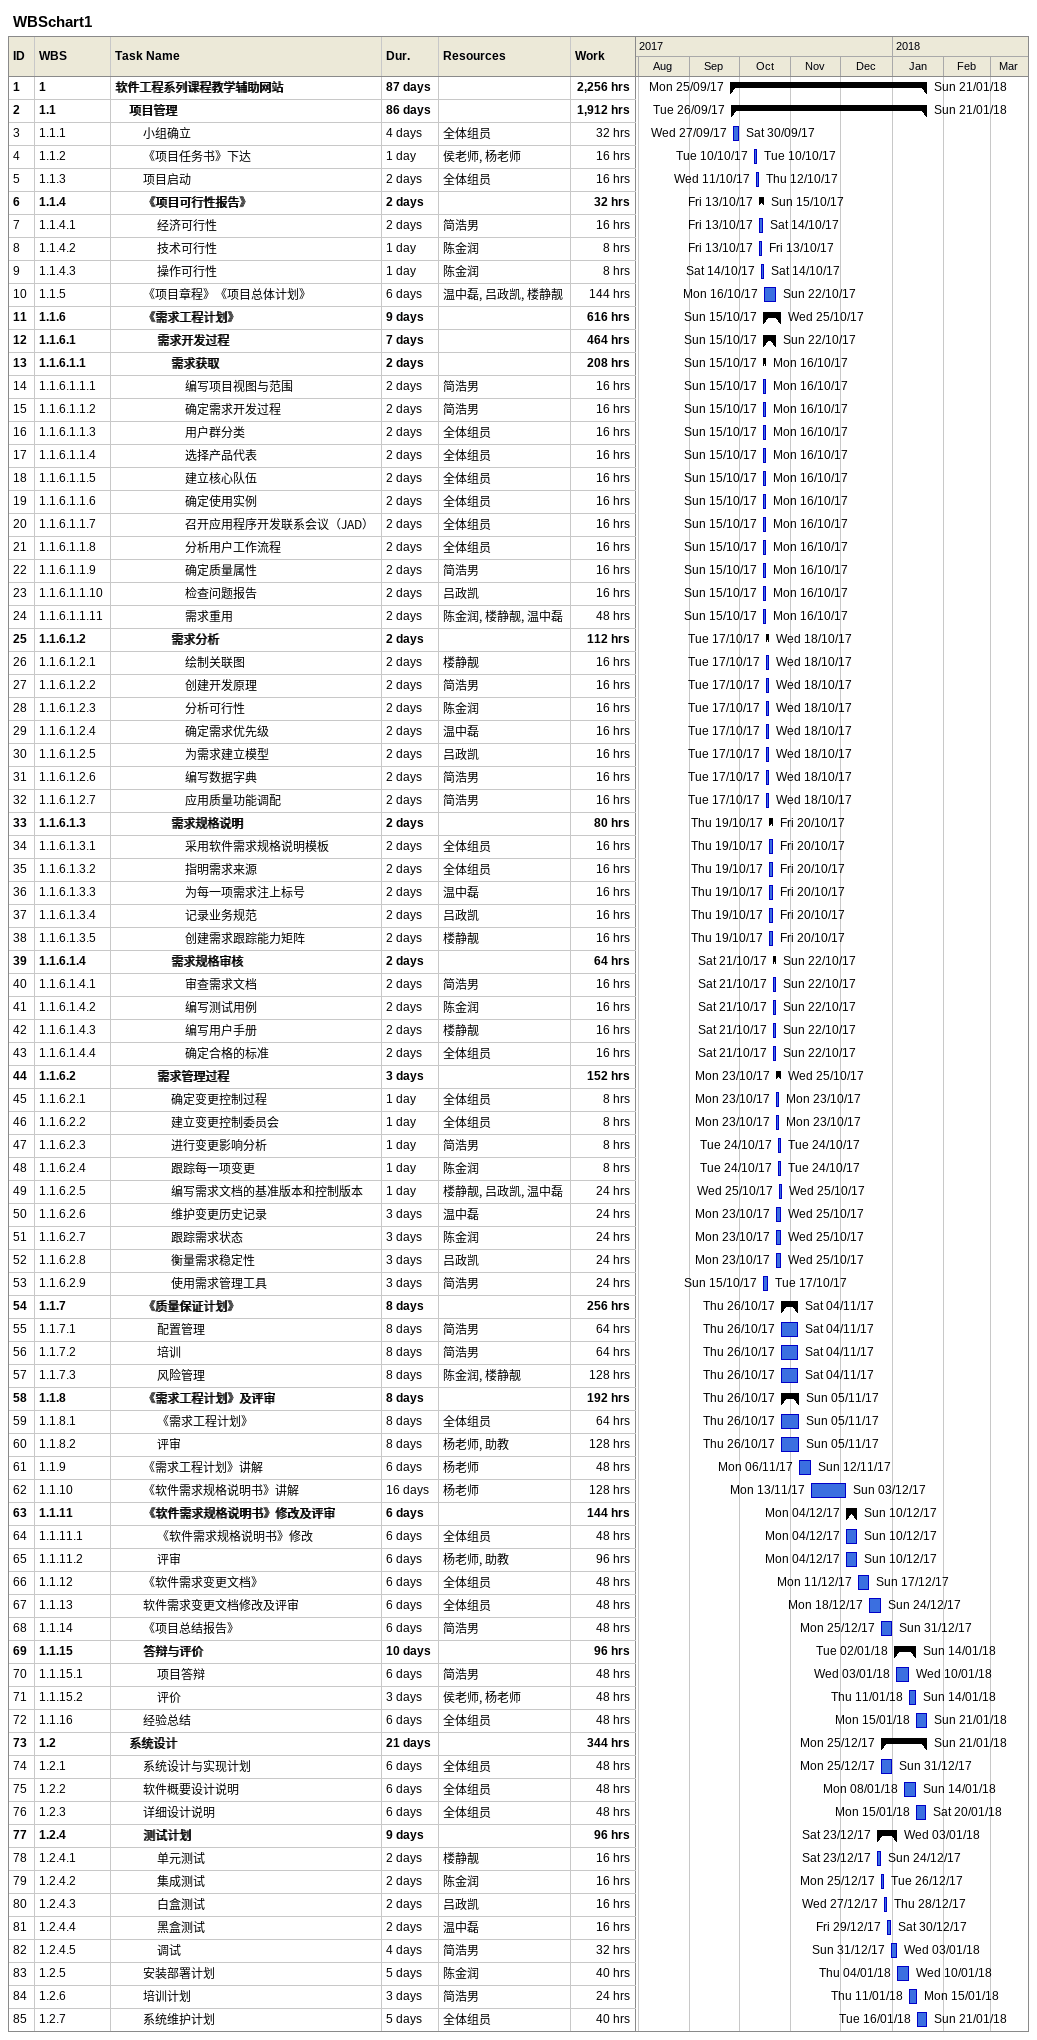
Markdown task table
WBSchart1

| ID | WBS | Task | Duration | Start | Finish | Resources | Work (h) |
|---|---|---|---|---|---|---|---|
| 1 | 1 | **软件工程系列课程教学辅助网站** | 87d | 2017-09-25 | 2018-01-21 |  | 2256 |
| 2 | 1.1 | **项目管理** | 86d | 2017-09-26 | 2018-01-21 |  | 1912 |
| 3 | 1.1.1 | 小组确立 | 4d | 2017-09-27 | 2017-09-30 | 全体组员 | 32 |
| 4 | 1.1.2 | 《项目任务书》下达 | 1d | 2017-10-10 | 2017-10-10 | 侯老师, 杨老师 | 16 |
| 5 | 1.1.3 | 项目启动 | 2d | 2017-10-11 | 2017-10-12 | 全体组员 | 16 |
| 6 | 1.1.4 | **《项目可行性报告》** | 2d | 2017-10-13 | 2017-10-15 |  | 32 |
| 7 | 1.1.4.1 | 经济可行性 | 2d | 2017-10-13 | 2017-10-14 | 简浩男 | 16 |
| 8 | 1.1.4.2 | 技术可行性 | 1d | 2017-10-13 | 2017-10-13 | 陈金润 | 8 |
| 9 | 1.1.4.3 | 操作可行性 | 1d | 2017-10-14 | 2017-10-14 | 陈金润 | 8 |
| 10 | 1.1.5 | 《项目章程》《项目总体计划》 | 6d | 2017-10-16 | 2017-10-22 | 温中磊, 吕政凯, 楼静靓 | 144 |
| 11 | 1.1.6 | **《需求工程计划》** | 9d | 2017-10-15 | 2017-10-25 |  | 616 |
| 12 | 1.1.6.1 | **需求开发过程** | 7d | 2017-10-15 | 2017-10-22 |  | 464 |
| 13 | 1.1.6.1.1 | **需求获取** | 2d | 2017-10-15 | 2017-10-16 |  | 208 |
| 14 | 1.1.6.1.1.1 | 编写项目视图与范围 | 2d | 2017-10-15 | 2017-10-16 | 简浩男 | 16 |
| 15 | 1.1.6.1.1.2 | 确定需求开发过程 | 2d | 2017-10-15 | 2017-10-16 | 简浩男 | 16 |
| 16 | 1.1.6.1.1.3 | 用户群分类 | 2d | 2017-10-15 | 2017-10-16 | 全体组员 | 16 |
| 17 | 1.1.6.1.1.4 | 选择产品代表 | 2d | 2017-10-15 | 2017-10-16 | 全体组员 | 16 |
| 18 | 1.1.6.1.1.5 | 建立核心队伍 | 2d | 2017-10-15 | 2017-10-16 | 全体组员 | 16 |
| 19 | 1.1.6.1.1.6 | 确定使用实例 | 2d | 2017-10-15 | 2017-10-16 | 全体组员 | 16 |
| 20 | 1.1.6.1.1.7 | 召开应用程序开发联系会议（JAD） | 2d | 2017-10-15 | 2017-10-16 | 全体组员 | 16 |
| 21 | 1.1.6.1.1.8 | 分析用户工作流程 | 2d | 2017-10-15 | 2017-10-16 | 全体组员 | 16 |
| 22 | 1.1.6.1.1.9 | 确定质量属性 | 2d | 2017-10-15 | 2017-10-16 | 简浩男 | 16 |
| 23 | 1.1.6.1.1.10 | 检查问题报告 | 2d | 2017-10-15 | 2017-10-16 | 吕政凯 | 16 |
| 24 | 1.1.6.1.1.11 | 需求重用 | 2d | 2017-10-15 | 2017-10-16 | 陈金润, 楼静靓, 温中磊 | 48 |
| 25 | 1.1.6.1.2 | **需求分析** | 2d | 2017-10-17 | 2017-10-18 |  | 112 |
| 26 | 1.1.6.1.2.1 | 绘制关联图 | 2d | 2017-10-17 | 2017-10-18 | 楼静靓 | 16 |
| 27 | 1.1.6.1.2.2 | 创建开发原理 | 2d | 2017-10-17 | 2017-10-18 | 简浩男 | 16 |
| 28 | 1.1.6.1.2.3 | 分析可行性 | 2d | 2017-10-17 | 2017-10-18 | 陈金润 | 16 |
| 29 | 1.1.6.1.2.4 | 确定需求优先级 | 2d | 2017-10-17 | 2017-10-18 | 温中磊 | 16 |
| 30 | 1.1.6.1.2.5 | 为需求建立模型 | 2d | 2017-10-17 | 2017-10-18 | 吕政凯 | 16 |
| 31 | 1.1.6.1.2.6 | 编写数据字典 | 2d | 2017-10-17 | 2017-10-18 | 简浩男 | 16 |
| 32 | 1.1.6.1.2.7 | 应用质量功能调配 | 2d | 2017-10-17 | 2017-10-18 | 简浩男 | 16 |
| 33 | 1.1.6.1.3 | **需求规格说明** | 2d | 2017-10-19 | 2017-10-20 |  | 80 |
| 34 | 1.1.6.1.3.1 | 采用软件需求规格说明模板 | 2d | 2017-10-19 | 2017-10-20 | 全体组员 | 16 |
| 35 | 1.1.6.1.3.2 | 指明需求来源 | 2d | 2017-10-19 | 2017-10-20 | 全体组员 | 16 |
| 36 | 1.1.6.1.3.3 | 为每一项需求注上标号 | 2d | 2017-10-19 | 2017-10-20 | 温中磊 | 16 |
| 37 | 1.1.6.1.3.4 | 记录业务规范 | 2d | 2017-10-19 | 2017-10-20 | 吕政凯 | 16 |
| 38 | 1.1.6.1.3.5 | 创建需求跟踪能力矩阵 | 2d | 2017-10-19 | 2017-10-20 | 楼静靓 | 16 |
| 39 | 1.1.6.1.4 | **需求规格审核** | 2d | 2017-10-21 | 2017-10-22 |  | 64 |
| 40 | 1.1.6.1.4.1 | 审查需求文档 | 2d | 2017-10-21 | 2017-10-22 | 简浩男 | 16 |
| 41 | 1.1.6.1.4.2 | 编写测试用例 | 2d | 2017-10-21 | 2017-10-22 | 陈金润 | 16 |
| 42 | 1.1.6.1.4.3 | 编写用户手册 | 2d | 2017-10-21 | 2017-10-22 | 楼静靓 | 16 |
| 43 | 1.1.6.1.4.4 | 确定合格的标准 | 2d | 2017-10-21 | 2017-10-22 | 全体组员 | 16 |
| 44 | 1.1.6.2 | **需求管理过程** | 3d | 2017-10-23 | 2017-10-25 |  | 152 |
| 45 | 1.1.6.2.1 | 确定变更控制过程 | 1d | 2017-10-23 | 2017-10-23 | 全体组员 | 8 |
| 46 | 1.1.6.2.2 | 建立变更控制委员会 | 1d | 2017-10-23 | 2017-10-23 | 全体组员 | 8 |
| 47 | 1.1.6.2.3 | 进行变更影响分析 | 1d | 2017-10-24 | 2017-10-24 | 简浩男 | 8 |
| 48 | 1.1.6.2.4 | 跟踪每一项变更 | 1d | 2017-10-24 | 2017-10-24 | 陈金润 | 8 |
| 49 | 1.1.6.2.5 | 编写需求文档的基准版本和控制版本 | 1d | 2017-10-25 | 2017-10-25 | 楼静靓, 吕政凯, 温中磊 | 24 |
| 50 | 1.1.6.2.6 | 维护变更历史记录 | 3d | 2017-10-23 | 2017-10-25 | 温中磊 | 24 |
| 51 | 1.1.6.2.7 | 跟踪需求状态 | 3d | 2017-10-23 | 2017-10-25 | 陈金润 | 24 |
| 52 | 1.1.6.2.8 | 衡量需求稳定性 | 3d | 2017-10-23 | 2017-10-25 | 吕政凯 | 24 |
| 53 | 1.1.6.2.9 | 使用需求管理工具 | 3d | 2017-10-15 | 2017-10-17 | 简浩男 | 24 |
| 54 | 1.1.7 | **《质量保证计划》** | 8d | 2017-10-26 | 2017-11-04 |  | 256 |
| 55 | 1.1.7.1 | 配置管理 | 8d | 2017-10-26 | 2017-11-04 | 简浩男 | 64 |
| 56 | 1.1.7.2 | 培训 | 8d | 2017-10-26 | 2017-11-04 | 简浩男 | 64 |
| 57 | 1.1.7.3 | 风险管理 | 8d | 2017-10-26 | 2017-11-04 | 陈金润, 楼静靓 | 128 |
| 58 | 1.1.8 | **《需求工程计划》及评审** | 8d | 2017-10-26 | 2017-11-05 |  | 192 |
| 59 | 1.1.8.1 | 《需求工程计划》 | 8d | 2017-10-26 | 2017-11-05 | 全体组员 | 64 |
| 60 | 1.1.8.2 | 评审 | 8d | 2017-10-26 | 2017-11-05 | 杨老师, 助教 | 128 |
| 61 | 1.1.9 | 《需求工程计划》讲解 | 6d | 2017-11-06 | 2017-11-12 | 杨老师 | 48 |
| 62 | 1.1.10 | 《软件需求规格说明书》讲解 | 16d | 2017-11-13 | 2017-12-03 | 杨老师 | 128 |
| 63 | 1.1.11 | **《软件需求规格说明书》修改及评审** | 6d | 2017-12-04 | 2017-12-10 |  | 144 |
| 64 | 1.1.11.1 | 《软件需求规格说明书》修改 | 6d | 2017-12-04 | 2017-12-10 | 全体组员 | 48 |
| 65 | 1.1.11.2 | 评审 | 6d | 2017-12-04 | 2017-12-10 | 杨老师, 助教 | 96 |
| 66 | 1.1.12 | 《软件需求变更文档》 | 6d | 2017-12-11 | 2017-12-17 | 全体组员 | 48 |
| 67 | 1.1.13 | 软件需求变更文档修改及评审 | 6d | 2017-12-18 | 2017-12-24 | 全体组员 | 48 |
| 68 | 1.1.14 | 《项目总结报告》 | 6d | 2017-12-25 | 2017-12-31 | 简浩男 | 48 |
| 69 | 1.1.15 | **答辩与评价** | 10d | 2018-01-02 | 2018-01-14 |  | 96 |
| 70 | 1.1.15.1 | 项目答辩 | 6d | 2018-01-03 | 2018-01-10 | 简浩男 | 48 |
| 71 | 1.1.15.2 | 评价 | 3d | 2018-01-11 | 2018-01-14 | 侯老师, 杨老师 | 48 |
| 72 | 1.1.16 | 经验总结 | 6d | 2018-01-15 | 2018-01-21 | 全体组员 | 48 |
| 73 | 1.2 | **系统设计** | 21d | 2017-12-25 | 2018-01-21 |  | 344 |
| 74 | 1.2.1 | 系统设计与实现计划 | 6d | 2017-12-25 | 2017-12-31 | 全体组员 | 48 |
| 75 | 1.2.2 | 软件概要设计说明 | 6d | 2018-01-08 | 2018-01-14 | 全体组员 | 48 |
| 76 | 1.2.3 | 详细设计说明 | 6d | 2018-01-15 | 2018-01-20 | 全体组员 | 48 |
| 77 | 1.2.4 | **测试计划** | 9d | 2017-12-23 | 2018-01-03 |  | 96 |
| 78 | 1.2.4.1 | 单元测试 | 2d | 2017-12-23 | 2017-12-24 | 楼静靓 | 16 |
| 79 | 1.2.4.2 | 集成测试 | 2d | 2017-12-25 | 2017-12-26 | 陈金润 | 16 |
| 80 | 1.2.4.3 | 白盒测试 | 2d | 2017-12-27 | 2017-12-28 | 吕政凯 | 16 |
| 81 | 1.2.4.4 | 黑盒测试 | 2d | 2017-12-29 | 2017-12-30 | 温中磊 | 16 |
| 82 | 1.2.4.5 | 调试 | 4d | 2017-12-31 | 2018-01-03 | 简浩男 | 32 |
| 83 | 1.2.5 | 安装部署计划 | 5d | 2018-01-04 | 2018-01-10 | 陈金润 | 40 |
| 84 | 1.2.6 | 培训计划 | 3d | 2018-01-11 | 2018-01-15 | 简浩男 | 24 |
| 85 | 1.2.7 | 系统维护计划 | 5d | 2018-01-16 | 2018-01-21 | 全体组员 | 40 |
